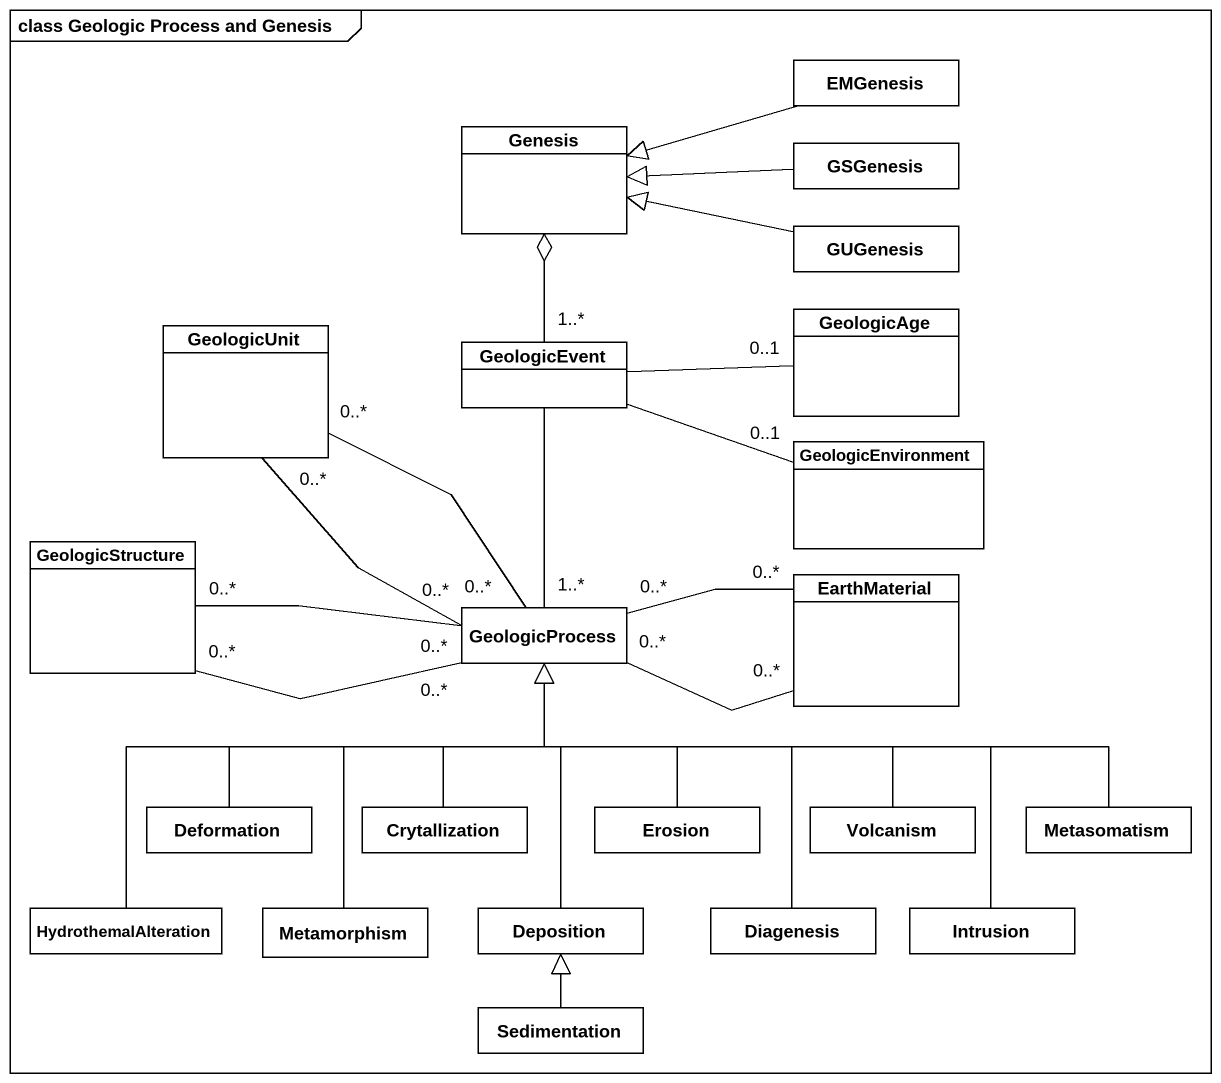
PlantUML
@startuml
mainframe class Geologic Process and Genesis
hide circle
hide empty members
class EMGenesis
class Genesis
class GSGenesis
class GUGenesis
class GeologicAge
class GeologicUnit
class GeologicEvent
class GeologicEnvironment
class GeologicStructure
class GeologicProcess
class EarthMaterial
class Deformation
class Crytallization
class Erosion
class Volcanism
class Metasomatism
class HydrothemalAlteration
class Metamorphism
class Deposition
class Diagenesis
class Intrusion
class Sedimentation
EMGenesis -left-|> Genesis
GSGenesis -left-|> Genesis
GUGenesis -left-|> Genesis
GeologicEvent "1..*" -up-o Genesis
GeologicEvent -right- "0..1" GeologicAge
GeologicEvent -right- "0..1" GeologicEnvironment
GeologicEvent -- "1..*" GeologicProcess
GeologicProcess "0..*" -up- "0..*" GeologicUnit
GeologicProcess "0..*" -up- "0..*" GeologicUnit
GeologicProcess "0..*" -left- "0..*" GeologicStructure
GeologicProcess "0..*" -left- "0..*" GeologicStructure
GeologicProcess "0..*" -right- "0..*" EarthMaterial
EarthMaterial "0..*" -left- "0..*" GeologicProcess
Deformation -up-|> GeologicProcess
Crytallization -up-|> GeologicProcess
Erosion -up-|> GeologicProcess
Volcanism -left-|> GeologicProcess
Metasomatism -left-|> GeologicProcess
HydrothemalAlteration -up-|> GeologicProcess
Metamorphism -up-|> GeologicProcess
Deposition -up-|> GeologicProcess
Diagenesis -up-|> GeologicProcess
Intrusion -up-|> GeologicProcess
Sedimentation -up-|> Deposition
@enduml
